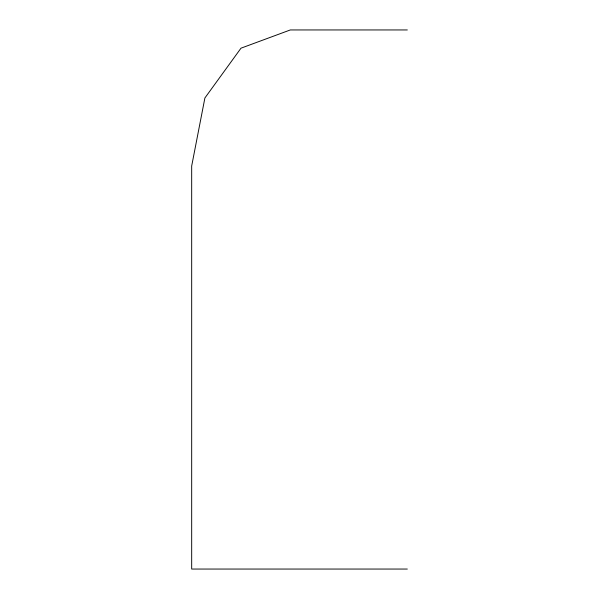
<?xml version="1.0" encoding="UTF-8"?>
<svg xmlns="http://www.w3.org/2000/svg" width="599" height="599" viewBox="0 0 599 599"><rect width="100%" height="100%" fill="white"/><g stroke="black" fill="none" stroke-linecap="round" stroke-linejoin="round"><path stroke-width="0.9" d="M407.32 29.95L290.313 29.95L241 48.175L204.895 97.974L191.68 165.998L191.68 569.05L407.32 569.05"/></g></svg>
